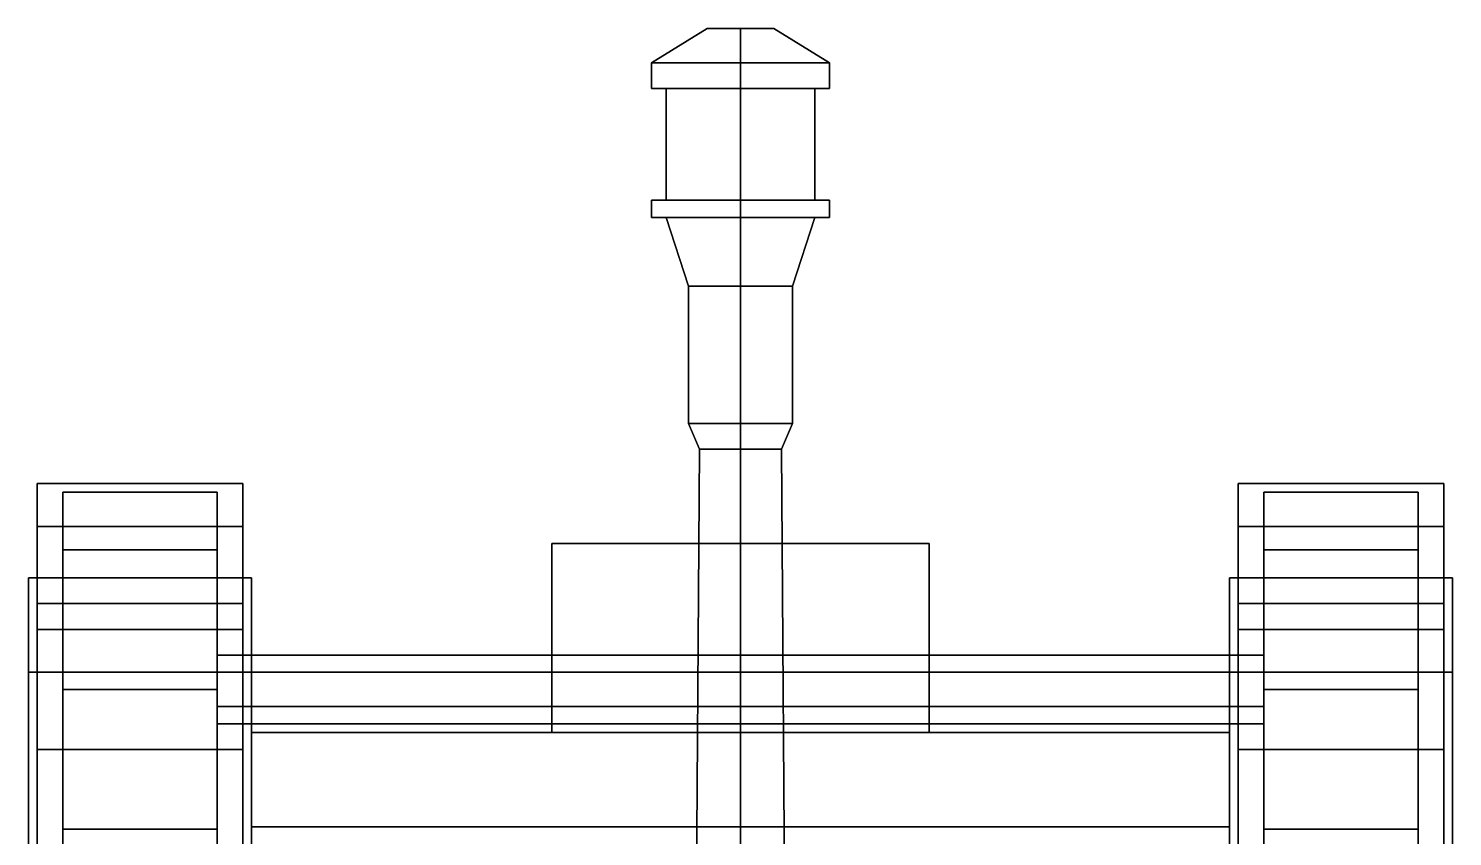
# Model space of a CAD drawing. Header units: millimetres. Extents: x -1.11 to 3, y -2.64 to 7.
# Drawn here: x -0.83 to 0.83, y 1.729 to 2.67 of the extents above; entities that cross this region are included whole.
import ezdxf

# ---------------------------------------------------------------- set-up
doc = ezdxf.new("R2010")
doc.units = ezdxf.units.MM
for name, color, linetype in [('gun', 1, 'Continuous'), ('mudguards', 6, 'Continuous'), ('tracks', 3, 'Continuous'), ('wheels', 2, 'Continuous')]:
    doc.layers.add(name, color=color, linetype=linetype)

msp = doc.modelspace()

# ---------------------------------------------------------------- linework, layer by layer
for points in [[(-0.22, 2.07, 0.45), (-0.22, 1.85, 0.31), (-0.22, 1.85, 0.78), (-0.22, 2.07, 0.66)], [(-0.22, 2.07, 0.66), (-0.22, 1.85, 0.78), (0.22, 1.85, 0.78), (0.22, 2.07, 0.66)], [(0.22, 2.07, 0.66), (0.22, 2.07, 0.45), (-0.22, 2.07, 0.45), (-0.22, 2.07, 0.66)], [(0.22, 2.07, 0.45), (0.22, 1.85, 0.31), (-0.22, 1.85, 0.31), (-0.22, 2.07, 0.45)], [(0.22, 1.85, 0.78), (0.22, 1.85, 0.31), (0.22, 2.07, 0.45), (0.22, 2.07, 0.66)], [(-0.57, 1.85, 0.78), (-0.57, 1.58, 0.86), (0.57, 1.58, 0.86), (0.57, 1.85, 0.78)], [(-0.22, 1.85, 0.78), (-0.22, 1.85, 0.31), (-0.57, 1.85, 0.31), (-0.57, 1.85, 0.78)], [(0.57, 1.85, 0.31), (0.57, 1.74, 0.29), (-0.57, 1.74, 0.29), (-0.57, 1.85, 0.31)], [(-0.57, 1.74, 0.29), (-0.57, 1.58, 0.86), (-0.57, 1.85, 0.78), (-0.57, 1.85, 0.31)], [(0.57, 1.85, 0.78), (0.57, 1.85, 0.31), (0.22, 1.85, 0.31), (0.22, 1.85, 0.78)], [(0.57, 1.85, 0.78), (0.57, 1.58, 0.86), (0.57, 1.74, 0.29), (0.57, 1.85, 0.31)], [(0.57, 1.74, 0.29), (0.57, -1.81, 0.29), (-0.57, -1.81, 0.29), (-0.57, 1.74, 0.29)], [(-0.57, -1.81, 0.29), (-0.57, -1.99, 0.86), (-0.57, 1.58, 0.86), (-0.57, 1.74, 0.29)], [(0.57, 1.58, 0.86), (0.57, -1.99, 0.86), (0.57, -1.81, 0.29), (0.57, 1.74, 0.29)]]:
    msp.add_3dface(points)
at = {"layer": 'gun'}
for points in [[(-0.1039, 2.63, 1.79), (-0.1039, 2.63, 1.91), (-0.039, 2.67, 1.8725), (-0.039, 2.67, 1.8275)], [(0, 2.63, 1.73), (-0.1039, 2.63, 1.79), (-0.039, 2.67, 1.8275), (0, 2.67, 1.805)], [(-0.1039, 2.63, 1.91), (0, 2.63, 1.97), (0, 2.67, 1.895), (-0.039, 2.67, 1.8725)], [(0.1039, 2.63, 1.79), (0, 2.63, 1.73), (0, 2.67, 1.805), (0.039, 2.67, 1.8275)], [(0, 2.63, 1.97), (0.1039, 2.63, 1.91), (0.039, 2.67, 1.8725), (0, 2.67, 1.895)], [(0.1039, 2.63, 1.91), (0.1039, 2.63, 1.79), (0.039, 2.67, 1.8275), (0.039, 2.67, 1.8725)], [(-0.1039, 2.63, 1.91), (-0.1039, 2.63, 1.79), (-0.1039, 2.6, 1.79), (-0.1039, 2.6, 1.91)], [(-0.1039, 2.63, 1.79), (0, 2.63, 1.73), (0, 2.6, 1.73), (-0.1039, 2.6, 1.79)], [(0, 2.63, 1.97), (-0.1039, 2.63, 1.91), (-0.1039, 2.6, 1.91), (0, 2.6, 1.97)], [(0, 2.63, 1.73), (0.1039, 2.63, 1.79), (0.1039, 2.6, 1.79), (0, 2.6, 1.73)], [(0.1039, 2.63, 1.91), (0, 2.63, 1.97), (0, 2.6, 1.97), (0.1039, 2.6, 1.91)], [(0.1039, 2.63, 1.79), (0.1039, 2.63, 1.91), (0.1039, 2.6, 1.91), (0.1039, 2.6, 1.79)], [(-0.1039, 2.6, 1.91), (-0.1039, 2.6, 1.79), (-0.0866, 2.6, 1.8), (-0.0866, 2.6, 1.9)], [(-0.1039, 2.6, 1.79), (0, 2.6, 1.73), (0, 2.6, 1.75), (-0.0866, 2.6, 1.8)], [(0, 2.6, 1.97), (-0.1039, 2.6, 1.91), (-0.0866, 2.6, 1.9), (0, 2.6, 1.95)], [(-0.0866, 2.6, 1.8), (0, 2.6, 1.75), (0, 2.47, 1.75), (-0.0866, 2.47, 1.8)], [(0, 2.6, 1.95), (-0.0866, 2.6, 1.9), (-0.0866, 2.47, 1.9), (0, 2.47, 1.95)], [(0, 2.6, 1.73), (0.1039, 2.6, 1.79), (0.0866, 2.6, 1.8), (0, 2.6, 1.75)], [(0, 2.6, 1.75), (0.0866, 2.6, 1.8), (0.0866, 2.47, 1.8), (0, 2.47, 1.75)], [(0.1039, 2.6, 1.91), (0, 2.6, 1.97), (0, 2.6, 1.95), (0.0866, 2.6, 1.9)], [(0.0866, 2.6, 1.9), (0, 2.6, 1.95), (0, 2.47, 1.95), (0.0866, 2.47, 1.9)], [(0.1039, 2.6, 1.79), (0.1039, 2.6, 1.91), (0.0866, 2.6, 1.9), (0.0866, 2.6, 1.8)], [(-0.0866, 2.49, 1.9), (-0.0866, 2.49, 1.8), (-0.0866, 2.47, 1.8), (-0.0866, 2.47, 1.9)], [(0.0866, 2.49, 1.8), (0.0866, 2.49, 1.9), (0.0866, 2.47, 1.9), (0.0866, 2.47, 1.8)], [(-0.0866, 2.47, 1.9), (-0.0866, 2.47, 1.8), (-0.1039, 2.47, 1.79), (-0.1039, 2.47, 1.91)], [(-0.1039, 2.47, 1.91), (-0.1039, 2.47, 1.79), (-0.1039, 2.45, 1.79), (-0.1039, 2.45, 1.91)], [(-0.0866, 2.47, 1.8), (0, 2.47, 1.75), (0, 2.47, 1.73), (-0.1039, 2.47, 1.79)], [(-0.1039, 2.47, 1.79), (0, 2.47, 1.73), (0, 2.45, 1.73), (-0.1039, 2.45, 1.79)], [(0, 2.47, 1.95), (-0.0866, 2.47, 1.9), (-0.1039, 2.47, 1.91), (0, 2.47, 1.97)], [(0, 2.47, 1.97), (-0.1039, 2.47, 1.91), (-0.1039, 2.45, 1.91), (0, 2.45, 1.97)], [(0, 2.47, 1.75), (0.0866, 2.47, 1.8), (0.1039, 2.47, 1.79), (0, 2.47, 1.73)], [(0, 2.47, 1.73), (0.1039, 2.47, 1.79), (0.1039, 2.45, 1.79), (0, 2.45, 1.73)], [(0.0866, 2.47, 1.9), (0, 2.47, 1.95), (0, 2.47, 1.97), (0.1039, 2.47, 1.91)], [(0.1039, 2.47, 1.91), (0, 2.47, 1.97), (0, 2.45, 1.97), (0.1039, 2.45, 1.91)], [(0.0866, 2.47, 1.8), (0.0866, 2.47, 1.9), (0.1039, 2.47, 1.91), (0.1039, 2.47, 1.79)], [(0.1039, 2.47, 1.79), (0.1039, 2.47, 1.91), (0.1039, 2.45, 1.91), (0.1039, 2.45, 1.79)], [(-0.1039, 2.45, 1.91), (-0.1039, 2.45, 1.79), (-0.0866, 2.45, 1.8), (-0.0866, 2.45, 1.9)], [(-0.1039, 2.45, 1.79), (0, 2.45, 1.73), (0, 2.45, 1.75), (-0.0866, 2.45, 1.8)], [(0, 2.45, 1.97), (-0.1039, 2.45, 1.91), (-0.0866, 2.45, 1.9), (0, 2.45, 1.95)], [(0, 2.37, 1.78), (-0.0606, 2.37, 1.815), (-0.0866, 2.45, 1.8), (0, 2.45, 1.75)], [(-0.0606, 2.37, 1.885), (0, 2.37, 1.92), (0, 2.45, 1.95), (-0.0866, 2.45, 1.9)], [(0.0606, 2.37, 1.815), (0, 2.37, 1.78), (0, 2.45, 1.75), (0.0866, 2.45, 1.8)], [(0, 2.45, 1.73), (0.1039, 2.45, 1.79), (0.0866, 2.45, 1.8), (0, 2.45, 1.75)], [(0.1039, 2.45, 1.91), (0, 2.45, 1.97), (0, 2.45, 1.95), (0.0866, 2.45, 1.9)], [(0, 2.37, 1.92), (0.0606, 2.37, 1.885), (0.0866, 2.45, 1.9), (0, 2.45, 1.95)], [(0.1039, 2.45, 1.79), (0.1039, 2.45, 1.91), (0.0866, 2.45, 1.9), (0.0866, 2.45, 1.8)], [(-0.0606, 2.37, 1.815), (0, 2.37, 1.78), (0, 2.21, 1.78), (-0.0606, 2.21, 1.815)], [(-0.0606, 2.37, 1.885), (-0.0606, 2.37, 1.815), (-0.0606, 2.21, 1.815), (-0.0606, 2.21, 1.885)], [(0, 2.37, 1.92), (-0.0606, 2.37, 1.885), (-0.0606, 2.21, 1.885), (0, 2.21, 1.92)], [(0, 2.37, 1.78), (0.0606, 2.37, 1.815), (0.0606, 2.21, 1.815), (0, 2.21, 1.78)], [(0.0606, 2.37, 1.885), (0, 2.37, 1.92), (0, 2.21, 1.92), (0.0606, 2.21, 1.885)], [(0.0606, 2.37, 1.815), (0.0606, 2.37, 1.885), (0.0606, 2.21, 1.885), (0.0606, 2.21, 1.815)], [(0, 2.18, 1.795), (-0.0476, 2.18, 1.8225), (-0.0606, 2.21, 1.815), (0, 2.21, 1.78)], [(-0.0476, 2.18, 1.8775), (0, 2.18, 1.905), (0, 2.21, 1.92), (-0.0606, 2.21, 1.885)], [(-0.0476, 2.18, 1.8225), (-0.0476, 2.18, 1.8775), (-0.0606, 2.21, 1.885), (-0.0606, 2.21, 1.815)], [(0.0476, 2.18, 1.8225), (0, 2.18, 1.795), (0, 2.21, 1.78), (0.0606, 2.21, 1.815)], [(0, 2.18, 1.905), (0.0476, 2.18, 1.8775), (0.0606, 2.21, 1.885), (0, 2.21, 1.92)], [(0.0476, 2.18, 1.8775), (0.0476, 2.18, 1.8225), (0.0606, 2.21, 1.815), (0.0606, 2.21, 1.885)], [(-0.0476, 2.18, 1.8225), (0, 2.18, 1.795), (0, 0.33, 1.78), (-0.0606, 0.33, 1.815)], [(-0.0476, 2.18, 1.8775), (-0.0476, 2.18, 1.8225), (-0.0606, 0.33, 1.815), (-0.0606, 0.33, 1.885)], [(0, 2.18, 1.905), (-0.0476, 2.18, 1.8775), (-0.0606, 0.33, 1.885), (0, 0.33, 1.92)], [(0, 2.18, 1.795), (0.0476, 2.18, 1.8225), (0.0606, 0.33, 1.815), (0, 0.33, 1.78)], [(0.0476, 2.18, 1.8775), (0, 2.18, 1.905), (0, 0.33, 1.92), (0.0606, 0.33, 1.885)], [(0.0476, 2.18, 1.8225), (0.0476, 2.18, 1.8775), (0.0606, 0.33, 1.885), (0.0606, 0.33, 1.815)]]:
    msp.add_3dface(points, dxfattribs=at)
at = {"layer": 'mudguards'}
for points in [[(-0.83, 2.03, 0.85), (-0.83, 1.92, 0.87), (-0.57, 1.92, 0.87), (-0.57, 2.03, 0.85)], [(-0.57, 2.03, 0.85), (-0.57, 1.92, 0.87), (-0.83, 1.92, 0.87), (-0.83, 2.03, 0.85)], [(-0.57, 2.03, 0.61), (-0.57, 1.85, 0.78), (-0.57, 1.85, 0.63), (-0.57, 1.98, 0.59)], [(-0.57, 1.98, 0.59), (-0.57, 1.85, 0.63), (-0.57, 1.85, 0.78), (-0.57, 2.03, 0.61)], [(-0.57, 2.03, 0.61), (-0.57, 1.85, 0.78), (-0.57, 1.92, 0.87), (-0.57, 2.03, 0.85)], [(-0.57, 2.03, 0.85), (-0.57, 1.92, 0.87), (-0.57, 1.85, 0.78), (-0.57, 2.03, 0.61)], [(0.83, 2.03, 0.85), (0.83, 1.92, 0.87), (0.57, 1.92, 0.87), (0.57, 2.03, 0.85)], [(0.57, 2.03, 0.85), (0.57, 1.92, 0.87), (0.83, 1.92, 0.87), (0.83, 2.03, 0.85)], [(0.57, 2.03, 0.61), (0.57, 1.85, 0.78), (0.57, 1.92, 0.87), (0.57, 2.03, 0.85)], [(0.57, 2.03, 0.85), (0.57, 1.92, 0.87), (0.57, 1.85, 0.78), (0.57, 2.03, 0.61)], [(0.57, 1.98, 0.59), (0.57, 1.85, 0.63), (0.57, 1.85, 0.78), (0.57, 2.03, 0.61)], [(0.57, 2.03, 0.61), (0.57, 1.85, 0.78), (0.57, 1.85, 0.63), (0.57, 1.98, 0.59)], [(-0.57, 1.92, 0.87), (-0.57, 1.67, 0.87), (-0.83, 1.67, 0.87), (-0.83, 1.92, 0.87)], [(-0.83, 1.92, 0.87), (-0.83, 1.67, 0.87), (-0.57, 1.67, 0.87), (-0.57, 1.92, 0.87)], [(-0.57, 1.92, 0.87), (-0.57, 1.67, 0.87), (-0.57, 1.58, 0.86), (-0.57, 1.85, 0.78)], [(-0.57, 1.85, 0.78), (-0.57, 1.58, 0.86), (-0.57, 1.67, 0.87), (-0.57, 1.92, 0.87)], [(0.57, 1.92, 0.87), (0.57, 1.67, 0.87), (0.83, 1.67, 0.87), (0.83, 1.92, 0.87)], [(0.83, 1.92, 0.87), (0.83, 1.67, 0.87), (0.57, 1.67, 0.87), (0.57, 1.92, 0.87)], [(0.57, 1.85, 0.78), (0.57, 1.58, 0.86), (0.57, 1.67, 0.87), (0.57, 1.92, 0.87)], [(0.57, 1.92, 0.87), (0.57, 1.67, 0.87), (0.57, 1.58, 0.86), (0.57, 1.85, 0.78)]]:
    msp.add_3dface(points, dxfattribs=at)
at = {"layer": 'tracks'}
for points in [[(-0.82, 2.09, 0.71), (-0.82, 2.14, 0.61), (-0.58, 2.14, 0.61), (-0.58, 2.09, 0.71)], [(-0.58, 2.09, 0.71), (-0.58, 2.14, 0.61), (-0.82, 2.14, 0.61), (-0.82, 2.09, 0.71)], [(-0.58, 2.14, 0.46), (-0.58, 2, 0.3), (-0.82, 2, 0.3), (-0.82, 2.14, 0.46)], [(-0.82, 2.14, 0.46), (-0.82, 2, 0.3), (-0.58, 2, 0.3), (-0.58, 2.14, 0.46)], [(-0.58, 2.14, 0.61), (-0.58, 2.14, 0.46), (-0.82, 2.14, 0.46), (-0.82, 2.14, 0.61)], [(-0.82, 2.14, 0.61), (-0.82, 2.14, 0.46), (-0.58, 2.14, 0.46), (-0.58, 2.14, 0.61)], [(0.82, 2.14, 0.46), (0.82, 2, 0.3), (0.58, 2, 0.3), (0.58, 2.14, 0.46)], [(0.58, 2.14, 0.46), (0.58, 2, 0.3), (0.82, 2, 0.3), (0.82, 2.14, 0.46)], [(0.58, 2.14, 0.61), (0.58, 2.14, 0.46), (0.82, 2.14, 0.46), (0.82, 2.14, 0.61)], [(0.82, 2.14, 0.61), (0.82, 2.14, 0.46), (0.58, 2.14, 0.46), (0.58, 2.14, 0.61)], [(0.82, 2.09, 0.71), (0.82, 2.14, 0.61), (0.58, 2.14, 0.61), (0.58, 2.09, 0.71)], [(0.58, 2.09, 0.71), (0.58, 2.14, 0.61), (0.82, 2.14, 0.61), (0.82, 2.09, 0.71)], [(-0.82, 1.97, 0.8), (-0.82, 2.09, 0.71), (-0.58, 2.09, 0.71), (-0.58, 1.97, 0.8)], [(-0.58, 1.97, 0.8), (-0.58, 2.09, 0.71), (-0.82, 2.09, 0.71), (-0.82, 1.97, 0.8)], [(0.58, 1.97, 0.8), (0.58, 2.09, 0.71), (0.82, 2.09, 0.71), (0.82, 1.97, 0.8)], [(0.82, 1.97, 0.8), (0.82, 2.09, 0.71), (0.58, 2.09, 0.71), (0.58, 1.97, 0.8)], [(-0.82, 2, 0.3), (-0.82, 1.48, 0.01), (-0.58, 1.48, 0.01), (-0.58, 2, 0.3)], [(-0.58, 2, 0.3), (-0.58, 1.48, 0.01), (-0.82, 1.48, 0.01), (-0.82, 2, 0.3)], [(0.58, 2, 0.3), (0.58, 1.48, 0.01), (0.82, 1.48, 0.01), (0.82, 2, 0.3)], [(0.82, 2, 0.3), (0.82, 1.48, 0.01), (0.58, 1.48, 0.01), (0.58, 2, 0.3)], [(-0.82, 1.83, 0.8), (-0.82, 1.97, 0.8), (-0.58, 1.97, 0.8), (-0.58, 1.83, 0.8)], [(-0.58, 1.83, 0.8), (-0.58, 1.97, 0.8), (-0.82, 1.97, 0.8), (-0.82, 1.83, 0.8)], [(0.82, 1.83, 0.8), (0.82, 1.97, 0.8), (0.58, 1.97, 0.8), (0.58, 1.83, 0.8)], [(0.58, 1.83, 0.8), (0.58, 1.97, 0.8), (0.82, 1.97, 0.8), (0.82, 1.83, 0.8)], [(-0.58, 1.66, 0.78), (-0.58, 1.83, 0.8), (-0.82, 1.83, 0.8), (-0.82, 1.66, 0.78)], [(-0.82, 1.66, 0.78), (-0.82, 1.83, 0.8), (-0.58, 1.83, 0.8), (-0.58, 1.66, 0.78)], [(0.82, 1.66, 0.78), (0.82, 1.83, 0.8), (0.58, 1.83, 0.8), (0.58, 1.66, 0.78)], [(0.58, 1.66, 0.78), (0.58, 1.83, 0.8), (0.82, 1.83, 0.8), (0.82, 1.66, 0.78)]]:
    msp.add_3dface(points, dxfattribs=at)
at = {"layer": 'wheels'}
for points in [[(-0.61, 2.0626, 0.7226), (-0.61, 2.13, 0.56), (-0.79, 2.13, 0.56), (-0.79, 2.0626, 0.7226)], [(-0.61, 2.13, 0.56), (-0.61, 2.0626, 0.3974), (-0.79, 2.0626, 0.3974), (-0.79, 2.13, 0.56)], [(-0.79, 1.9, 0.79), (-0.79, 2.0626, 0.7226), (-0.79, 2.13, 0.56), (-0.79, 1.7374, 0.7226)], [(-0.79, 1.7374, 0.7226), (-0.79, 2.13, 0.56), (-0.79, 2.0626, 0.3974), (-0.79, 1.67, 0.56)], [(-0.61, 1.7374, 0.7226), (-0.61, 2.13, 0.56), (-0.61, 2.0626, 0.7226), (-0.61, 1.9, 0.79)], [(-0.61, 1.67, 0.56), (-0.61, 2.0626, 0.3974), (-0.61, 2.13, 0.56), (-0.61, 1.7374, 0.7226)], [(0.61, 1.7374, 0.7226), (0.61, 2.13, 0.56), (0.61, 2.0626, 0.3974), (0.61, 1.67, 0.56)], [(0.61, 1.9, 0.79), (0.61, 2.0626, 0.7226), (0.61, 2.13, 0.56), (0.61, 1.7374, 0.7226)], [(0.79, 2.0626, 0.7226), (0.79, 2.13, 0.56), (0.61, 2.13, 0.56), (0.61, 2.0626, 0.7226)], [(0.79, 2.13, 0.56), (0.79, 2.0626, 0.3974), (0.61, 2.0626, 0.3974), (0.61, 2.13, 0.56)], [(0.79, 1.67, 0.56), (0.79, 2.0626, 0.3974), (0.79, 2.13, 0.56), (0.79, 1.7374, 0.7226)], [(0.79, 1.7374, 0.7226), (0.79, 2.13, 0.56), (0.79, 2.0626, 0.7226), (0.79, 1.9, 0.79)], [(-0.61, 1.9, 0.79), (-0.61, 2.0626, 0.7226), (-0.79, 2.0626, 0.7226), (-0.79, 1.9, 0.79)], [(-0.61, 2.0626, 0.3974), (-0.61, 1.9, 0.33), (-0.79, 1.9, 0.33), (-0.79, 2.0626, 0.3974)], [(-0.79, 1.67, 0.56), (-0.79, 2.0626, 0.3974), (-0.79, 1.9, 0.33), (-0.79, 1.7374, 0.3974)], [(-0.61, 1.7374, 0.3974), (-0.61, 1.9, 0.33), (-0.61, 2.0626, 0.3974), (-0.61, 1.67, 0.56)], [(0.61, 1.67, 0.56), (0.61, 2.0626, 0.3974), (0.61, 1.9, 0.33), (0.61, 1.7374, 0.3974)], [(0.79, 2.0626, 0.3974), (0.79, 1.9, 0.33), (0.61, 1.9, 0.33), (0.61, 2.0626, 0.3974)], [(0.79, 1.9, 0.79), (0.79, 2.0626, 0.7226), (0.61, 2.0626, 0.7226), (0.61, 1.9, 0.79)], [(0.79, 1.7374, 0.3974), (0.79, 1.9, 0.33), (0.79, 2.0626, 0.3974), (0.79, 1.67, 0.56)], [(0.61, 1.92, 0.5946), (0.61, 1.94, 0.56), (-0.61, 1.94, 0.56), (-0.61, 1.92, 0.5946)], [(0.61, 1.94, 0.56), (0.61, 1.92, 0.5254), (-0.61, 1.92, 0.5254), (-0.61, 1.94, 0.56)], [(0.61, 1.88, 0.5946), (0.61, 1.92, 0.5946), (-0.61, 1.92, 0.5946), (-0.61, 1.88, 0.5946)], [(0.61, 1.92, 0.5254), (0.61, 1.88, 0.5254), (-0.61, 1.88, 0.5254), (-0.61, 1.92, 0.5254)], [(-0.61, 1.7374, 0.7226), (-0.61, 1.9, 0.79), (-0.79, 1.9, 0.79), (-0.79, 1.7374, 0.7226)], [(-0.61, 1.9, 0.33), (-0.61, 1.7374, 0.3974), (-0.79, 1.7374, 0.3974), (-0.79, 1.9, 0.33)], [(0.79, 1.9, 0.33), (0.79, 1.7374, 0.3974), (0.61, 1.7374, 0.3974), (0.61, 1.9, 0.33)], [(0.79, 1.7374, 0.7226), (0.79, 1.9, 0.79), (0.61, 1.9, 0.79), (0.61, 1.7374, 0.7226)], [(0.61, 1.86, 0.56), (0.61, 1.88, 0.5946), (-0.61, 1.88, 0.5946), (-0.61, 1.86, 0.56)], [(0.61, 1.88, 0.5254), (0.61, 1.86, 0.56), (-0.61, 1.86, 0.56), (-0.61, 1.88, 0.5254)], [(-0.61, 1.67, 0.56), (-0.61, 1.7374, 0.7226), (-0.79, 1.7374, 0.7226), (-0.79, 1.67, 0.56)], [(-0.61, 1.7374, 0.3974), (-0.61, 1.67, 0.56), (-0.79, 1.67, 0.56), (-0.79, 1.7374, 0.3974)], [(0.79, 1.67, 0.56), (0.79, 1.7374, 0.7226), (0.61, 1.7374, 0.7226), (0.61, 1.67, 0.56)], [(0.79, 1.7374, 0.3974), (0.79, 1.67, 0.56), (0.61, 1.67, 0.56), (0.61, 1.7374, 0.3974)]]:
    msp.add_3dface(points, dxfattribs=at)

doc.saveas('drawing.dxf')
